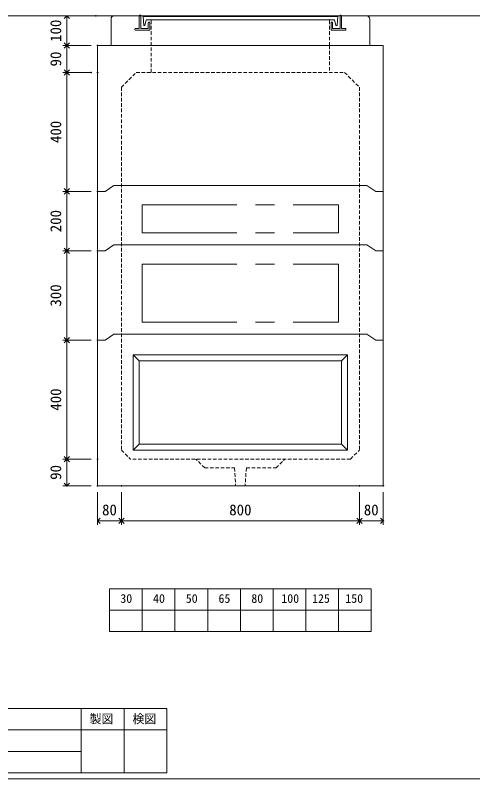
# Model space of a CAD drawing. Units: millimetres, scale not verified. Extents: x -4890 to 18490, y -2320 to 2320.
# Drawn here: x 308 to 1846, y -1955 to 612 of the extents above; entities that cross this region are included whole.
import ezdxf
from ezdxf.enums import TextEntityAlignment as Align

# ---------------------------------------------------------------- set-up
doc = ezdxf.new("R2010")
doc.units = ezdxf.units.MM
doc.header["$LTSCALE"] = 10
doc.header["$PDMODE"] = 32
doc.header["$PDSIZE"] = 2
doc.linetypes.add('DASHED1', pattern=[1.8, 1.2, -0.6])
doc.linetypes.add('USER2', pattern=[50.8, 31.75, -6.35, 6.35, -6.35])
doc.layers.add('0-1_Defpoints', color=7, linetype='Continuous')
for name, color, linetype, lineweight in [('0-2_waku', 7, 'Continuous', 18), ('0-3_gaikei', 7, 'Continuous', 18), ('0-4_kakure', 7, 'DASHED1', 5), ('0-5_sunpou', 7, 'Continuous', 5), ('0-9_uchigawa', 6, 'Continuous', 18), ('0-B_futa', 3, 'Continuous', 18), ('0-C_GL', 4, 'Continuous', 18), ('0-E_文字１', 7, 'Continuous', 18), ('1-3_uchigawa2', 6, 'USER2', 18)]:
    doc.layers.add(name, color=color, linetype=linetype, lineweight=lineweight)
doc.styles.add('ＭＳ ゴシック', font='')
doc.styles.get('ＭＳ ゴシック').set_extended_font_data('MS Gothic')

# ---------------------------------------------------------------- blocks, each defined once
blk = doc.blocks.new('_Open90')
at = {"layer": '0-5_sunpou'}
blk.add_line((0, 0), (-1, 0), dxfattribs=at)
blk.add_lwpolyline([(-0.5, 0.5), (0, 0), (-0.5, -0.5)], dxfattribs=at)
blk = doc.blocks.new('D44')
at = {"layer": '0-1_Defpoints'}
for p in [(2032.32, 1704.36), (1928.83, 1304.36), (2032.32, 1304.36)]:
    blk.add_point(p, dxfattribs=at)
at = {"layer": '0-5_sunpou'}
for p, q in [((2010.32, 1704.36), (1915.83, 1704.36)), ((1928.83, 1686.36), (1928.83, 1322.36)), ((2010.32, 1304.36), (1915.83, 1304.36))]:
    blk.add_line(p, q, dxfattribs=at)
at = {"layer": '0-5_sunpou', "xscale": 18, "yscale": 18}
for p, rotation in [((1928.83, 1704.36), 90), ((1928.83, 1304.36), 270)]:
    blk.add_blockref('_Open90', p, dxfattribs=dict(at, rotation=rotation))
at = {"layer": '0-5_sunpou', "style": 'ＭＳ ゴシック'}
blk.add_text('400', height=36.66, rotation=90, dxfattribs=at).set_placement((1920.83, 1466.86), align=Align.BOTTOM_LEFT)
blk = doc.blocks.new('D45')
at = {"layer": '0-1_Defpoints'}
for p in [(2032.32, 1304.36), (1928.83, 1214.36), (2032.32, 1214.36)]:
    blk.add_point(p, dxfattribs=at)
at = {"layer": '0-5_sunpou'}
for p, q in [((2010.32, 1304.36), (1915.83, 1304.36)), ((1928.83, 1286.36), (1928.83, 1232.36)), ((2010.32, 1214.36), (1915.83, 1214.36))]:
    blk.add_line(p, q, dxfattribs=at)
at = {"layer": '0-5_sunpou', "xscale": 18, "yscale": 18}
for p, rotation in [((1928.83, 1304.36), 90), ((1928.83, 1214.36), 270)]:
    blk.add_blockref('_Open90', p, dxfattribs=dict(at, rotation=rotation))
at = {"layer": '0-5_sunpou', "style": 'ＭＳ ゴシック'}
blk.add_text('90', height=36.66, rotation=90, dxfattribs=at).set_placement((1920.83, 1234.36), align=Align.BOTTOM_LEFT)
blk = doc.blocks.new('D46')
at = {"layer": '0-1_Defpoints'}
for p in [(2032.32, 1214.36), (2112.32, 1214.36), (2112.32, 1095.97)]:
    blk.add_point(p, dxfattribs=at)
at = {"layer": '0-5_sunpou'}
for p, q in [((2032.32, 1192.36), (2032.32, 1082.97)), ((2112.32, 1192.36), (2112.32, 1082.97)), ((2050.32, 1095.97), (2094.32, 1095.97))]:
    blk.add_line(p, q, dxfattribs=at)
at = {"layer": '0-5_sunpou', "xscale": 18, "yscale": 18, "rotation": 180}
blk.add_blockref('_Open90', (2032.32, 1095.97), dxfattribs=at)
at = {"layer": '0-5_sunpou', "xscale": 18, "yscale": 18}
blk.add_blockref('_Open90', (2112.32, 1095.97), dxfattribs=at)
at = {"layer": '0-5_sunpou', "style": 'ＭＳ ゴシック'}
blk.add_text('80', height=36.66, dxfattribs=at).set_placement((2047.32, 1103.97), align=Align.BOTTOM_LEFT)
blk = doc.blocks.new('D47')
at = {"layer": '0-1_Defpoints'}
for p in [(2112.32, 1214.36), (2912.32, 1214.36), (2912.32, 1095.97)]:
    blk.add_point(p, dxfattribs=at)
at = {"layer": '0-5_sunpou'}
for p, q in [((2112.32, 1192.36), (2112.32, 1082.97)), ((2912.32, 1192.36), (2912.32, 1082.97)), ((2130.32, 1095.97), (2894.32, 1095.97))]:
    blk.add_line(p, q, dxfattribs=at)
at = {"layer": '0-5_sunpou', "xscale": 18, "yscale": 18, "rotation": 180}
blk.add_blockref('_Open90', (2112.32, 1095.97), dxfattribs=at)
at = {"layer": '0-5_sunpou', "xscale": 18, "yscale": 18}
blk.add_blockref('_Open90', (2912.32, 1095.97), dxfattribs=at)
at = {"layer": '0-5_sunpou', "style": 'ＭＳ ゴシック'}
blk.add_text('800', height=36.66, dxfattribs=at).set_placement((2474.82, 1103.97), align=Align.BOTTOM_LEFT)
blk = doc.blocks.new('D48')
at = {"layer": '0-1_Defpoints'}
for p in [(2912.32, 1214.36), (2992.32, 1214.36), (2992.32, 1095.97)]:
    blk.add_point(p, dxfattribs=at)
at = {"layer": '0-5_sunpou'}
for p, q in [((2912.32, 1192.36), (2912.32, 1082.97)), ((2992.32, 1192.36), (2992.32, 1082.97)), ((2930.32, 1095.97), (2974.32, 1095.97))]:
    blk.add_line(p, q, dxfattribs=at)
at = {"layer": '0-5_sunpou', "xscale": 18, "yscale": 18, "rotation": 180}
blk.add_blockref('_Open90', (2912.32, 1095.97), dxfattribs=at)
at = {"layer": '0-5_sunpou', "xscale": 18, "yscale": 18}
blk.add_blockref('_Open90', (2992.32, 1095.97), dxfattribs=at)
at = {"layer": '0-5_sunpou', "style": 'ＭＳ ゴシック'}
blk.add_text('80', height=36.66, dxfattribs=at).set_placement((2927.32, 1103.97), align=Align.BOTTOM_LEFT)
blk = doc.blocks.new('D49')
at = {"layer": '0-1_Defpoints'}
for p in [(2026.77, 2794.36), (1928.83, 2694.36), (2032.32, 2694.36)]:
    blk.add_point(p, dxfattribs=at)
at = {"layer": '0-5_sunpou'}
for p, q in [((2004.77, 2794.36), (1915.83, 2794.36)), ((1928.83, 2776.36), (1928.83, 2712.36)), ((2010.32, 2694.36), (1915.83, 2694.36))]:
    blk.add_line(p, q, dxfattribs=at)
at = {"layer": '0-5_sunpou', "xscale": 18, "yscale": 18}
for p, rotation in [((1928.83, 2794.36), 90), ((1928.83, 2694.36), 270)]:
    blk.add_blockref('_Open90', p, dxfattribs=dict(at, rotation=rotation))
at = {"layer": '0-5_sunpou', "style": 'ＭＳ ゴシック'}
blk.add_text('100', height=36.66, rotation=90, dxfattribs=at).set_placement((1920.83, 2706.86), align=Align.BOTTOM_LEFT)
blk = doc.blocks.new('D50')
at = {"layer": '0-1_Defpoints'}
for p in [(2032.32, 2694.36), (1928.83, 2604.36), (2032.32, 2604.36)]:
    blk.add_point(p, dxfattribs=at)
at = {"layer": '0-5_sunpou'}
for p, q in [((2010.32, 2694.36), (1915.83, 2694.36)), ((1928.83, 2676.36), (1928.83, 2622.36)), ((2010.32, 2604.36), (1915.83, 2604.36))]:
    blk.add_line(p, q, dxfattribs=at)
at = {"layer": '0-5_sunpou', "xscale": 18, "yscale": 18}
for p, rotation in [((1928.83, 2694.36), 90), ((1928.83, 2604.36), 270)]:
    blk.add_blockref('_Open90', p, dxfattribs=dict(at, rotation=rotation))
at = {"layer": '0-5_sunpou', "style": 'ＭＳ ゴシック'}
blk.add_text('90', height=36.66, rotation=90, dxfattribs=at).set_placement((1920.83, 2624.36), align=Align.BOTTOM_LEFT)
blk = doc.blocks.new('D51')
at = {"layer": '0-1_Defpoints'}
for p in [(2010.32, 2604.36), (1928.83, 2204.36), (2032.32, 2204.36)]:
    blk.add_point(p, dxfattribs=at)
at = {"layer": '0-5_sunpou'}
for p, q in [((1988.32, 2604.36), (1915.83, 2604.36)), ((1928.83, 2586.36), (1928.83, 2222.36)), ((2010.32, 2204.36), (1915.83, 2204.36))]:
    blk.add_line(p, q, dxfattribs=at)
at = {"layer": '0-5_sunpou', "xscale": 18, "yscale": 18}
for p, rotation in [((1928.83, 2604.36), 90), ((1928.83, 2204.36), 270)]:
    blk.add_blockref('_Open90', p, dxfattribs=dict(at, rotation=rotation))
at = {"layer": '0-5_sunpou', "style": 'ＭＳ ゴシック'}
blk.add_text('400', height=36.66, rotation=90, dxfattribs=at).set_placement((1920.83, 2366.86), align=Align.BOTTOM_LEFT)
blk = doc.blocks.new('D52')
at = {"layer": '0-1_Defpoints'}
for p in [(2032.32, 2204.36), (1928.83, 2004.36), (2032.32, 2004.36)]:
    blk.add_point(p, dxfattribs=at)
at = {"layer": '0-5_sunpou'}
for p, q in [((2010.32, 2204.36), (1915.83, 2204.36)), ((1928.83, 2186.36), (1928.83, 2022.36)), ((2010.32, 2004.36), (1915.83, 2004.36))]:
    blk.add_line(p, q, dxfattribs=at)
at = {"layer": '0-5_sunpou', "xscale": 18, "yscale": 18}
for p, rotation in [((1928.83, 2204.36), 90), ((1928.83, 2004.36), 270)]:
    blk.add_blockref('_Open90', p, dxfattribs=dict(at, rotation=rotation))
at = {"layer": '0-5_sunpou', "style": 'ＭＳ ゴシック'}
blk.add_text('200', height=36.66, rotation=90, dxfattribs=at).set_placement((1920.83, 2066.86), align=Align.BOTTOM_LEFT)
blk = doc.blocks.new('D53')
at = {"layer": '0-1_Defpoints'}
for p in [(2032.32, 2004.36), (1928.83, 1704.36), (2032.32, 1704.36)]:
    blk.add_point(p, dxfattribs=at)
at = {"layer": '0-5_sunpou'}
for p, q in [((2010.32, 2004.36), (1915.83, 2004.36)), ((1928.83, 1986.36), (1928.83, 1722.36)), ((2010.32, 1704.36), (1915.83, 1704.36))]:
    blk.add_line(p, q, dxfattribs=at)
at = {"layer": '0-5_sunpou', "xscale": 18, "yscale": 18}
for p, rotation in [((1928.83, 2004.36), 90), ((1928.83, 1704.36), 270)]:
    blk.add_blockref('_Open90', p, dxfattribs=dict(at, rotation=rotation))
at = {"layer": '0-5_sunpou', "style": 'ＭＳ ゴシック'}
blk.add_text('300', height=36.66, rotation=90, dxfattribs=at).set_placement((1920.83, 1816.86), align=Align.BOTTOM_LEFT)

msp = doc.modelspace()

# ---------------------------------------------------------------- linework, layer by layer
at = {"layer": '0-2_waku'}
for p, q in [((625, -1315.95), (625, -1459.95)), ((625, -1315.95), (625, -1459.95)), ((625, -1315.95), (625, -1459.95)), ((625, -1315.95), (625, -1459.95)), ((625, -1315.95), (1505, -1315.95)), ((735, -1315.95), (735, -1459.95)), ((845, -1315.95), (845, -1459.95)), ((845, -1315.95), (845, -1459.95)), ((955, -1315.95), (955, -1459.95)), ((1065, -1315.95), (1065, -1459.95)), ((1175, -1315.95), (1175, -1459.95)), ((1285, -1315.95), (1285, -1459.95)), ((1395, -1315.95), (1395, -1459.95)), ((1505, -1315.95), (1505, -1459.95)), ((625, -1387.95), (1505, -1387.95)), ((625, -1459.95), (1505, -1459.95)), ((-1210, -1718.95), (818, -1718.95)), ((530, -1718.95), (530, -1934.95)), ((530, -1718.95), (530, -1934.95)), ((674, -1718.95), (674, -1934.95)), ((818, -1718.95), (818, -1934.95)), ((-1210, -1790.95), (818, -1790.95)), ((-1210, -1862.95), (530, -1862.95)), ((-1210, -1934.95), (818, -1934.95)), ((-1230, -1954.95), (4890, -1954.95)), ((-1230, -1954.95), (4890, -1954.95))]:
    msp.add_line(p, q, dxfattribs=at)
at = {"layer": '0-3_gaikei'}
for p, q in [((630, 510.05), (630, 600.05)), ((640, 610.05), (725, 610.05)), ((1405, 610.05), (1490, 610.05)), ((1500, 510.05), (1500, 600.05)), ((585, -969.95), (585, 510.05)), ((630, 510.05), (740, 510.05)), ((665, 510.05), (1465, 510.05)), ((1500, 510.05), (1390, 510.05)), ((1545, 510.05), (1545, -969.95)), ((610, 20.05), (640, 40.05)), ((610, 20.05), (640, 40.05)), ((640, 40.05), (1490, 40.05)), ((1490, 40.05), (1520, 20.05)), ((1490, 40.05), (1520, 20.05)), ((610, 20.05), (585, 20.05)), ((610, 20.05), (585, 20.05)), ((1520, 20.05), (1545, 20.05)), ((1520, 20.05), (1545, 20.05)), ((610, -179.95), (640, -159.95)), ((610, -179.95), (640, -159.95)), ((640, -159.95), (1490, -159.95)), ((1490, -159.95), (1520, -179.95)), ((1490, -159.95), (1520, -179.95)), ((610, -179.95), (585, -179.95)), ((610, -179.95), (585, -179.95)), ((1520, -179.95), (1545, -179.95)), ((1520, -179.95), (1545, -179.95)), ((610, -479.95), (640, -459.95)), ((610, -479.95), (640, -459.95)), ((610, -479.95), (640, -459.95)), ((610, -479.95), (640, -459.95)), ((610, -479.95), (640, -459.95)), ((610, -479.95), (640, -459.95)), ((640, -459.95), (1490, -459.95)), ((1490, -459.95), (1520, -479.95)), ((1490, -459.95), (1520, -479.95)), ((1490, -459.95), (1520, -479.95)), ((1490, -459.95), (1520, -479.95)), ((1490, -459.95), (1520, -479.95)), ((1490, -459.95), (1520, -479.95)), ((610, -479.95), (585, -479.95)), ((610, -479.95), (585, -479.95)), ((610, -479.95), (585, -479.95)), ((610, -479.95), (585, -479.95)), ((610, -479.95), (585, -479.95)), ((610, -479.95), (585, -479.95)), ((585, -479.95), (585, -969.95)), ((1520, -479.95), (1545, -479.95)), ((1520, -479.95), (1545, -479.95)), ((1520, -479.95), (1545, -479.95)), ((1520, -479.95), (1545, -479.95)), ((1520, -479.95), (1545, -479.95)), ((1520, -479.95), (1545, -479.95)), ((1545, -479.95), (1545, -969.95)), ((1545, -969.95), (585, -969.95)), ((585, -969.95), (665, -969.95)), ((1545, -969.95), (585, -969.95)), ((585, -969.95), (665, -969.95))]:
    msp.add_line(p, q, dxfattribs=at)
at = {"layer": '0-3_gaikei', "lineweight": 5}
for p, q in [((640, 40.05), (1490, 40.05)), ((640, 40.05), (1490, 40.05)), ((640, -159.95), (1490, -159.95)), ((640, -159.95), (1490, -159.95)), ((640, -459.95), (1490, -459.95)), ((640, -459.95), (1490, -459.95)), ((640, -459.95), (1490, -459.95)), ((640, -459.95), (1490, -459.95)), ((640, -459.95), (1490, -459.95)), ((640, -459.95), (1490, -459.95))]:
    msp.add_line(p, q, dxfattribs=at)
at = {"layer": '0-3_gaikei'}
msp.add_lwpolyline([(715, 510.05), (585, 510.05), (1545, 510.05)], dxfattribs=at)
msp.add_lwpolyline([(715, 510.05), (585, 510.05), (1545, 510.05)], dxfattribs=at)
for centre, radius, start, end in [((639.42, 600.63), 9.44, 86.47383, 183.52617), ((1490.33, 600.38), 9.68, 358.04251, 91.95749)]:
    msp.add_arc(centre, radius, start, end, dxfattribs=at)
at = {"layer": '0-4_kakure'}
for p, q in [((765, 510.05), (765, 596.55)), ((1365, 510.05), (1365, 596.55)), ((765, 420.05), (765, 508.82)), ((1365, 510.05), (1365, 418.82)), ((665, 370.05), (715, 420.05)), ((715, 420.05), (1415, 420.05)), ((715, 420.05), (1415, 420.05)), ((715, 420.05), (1415, 420.05)), ((715, 420.05), (1415, 420.05)), ((1415, 420.05), (1465, 370.05)), ((665, 370.05), (665, -849.95)), ((1465, 370.05), (1465, -849.95)), ((665, -849.95), (695, -879.95)), ((1435, -879.95), (1465, -849.95)), ((1435, -879.95), (695, -879.95)), ((945, -909.95), (915, -879.95)), ((945, -909.95), (915, -879.95)), ((1185, -909.95), (1215, -879.95)), ((1185, -909.95), (1215, -879.95)), ((945, -909.95), (1045, -909.95)), ((945, -909.95), (1045, -909.95)), ((1045, -909.95), (1049, -969.95)), ((1045, -909.95), (1049, -969.95)), ((1085, -909.95), (1081, -969.95)), ((1085, -909.95), (1081, -969.95)), ((1085, -909.95), (1185, -909.95))]:
    msp.add_line(p, q, dxfattribs=at)
at = {"layer": '0-9_uchigawa'}
for p, q in [((705, -529.95), (725, -549.95)), ((705, -529.95), (705, -829.95)), ((705, -529.95), (1425, -529.95)), ((705, -529.95), (705, -849.88)), ((705, -529.95), (725, -549.95)), ((705, -529.95), (725, -549.95)), ((705, -529.95), (705, -829.95)), ((705, -529.95), (1425, -529.95)), ((705, -529.95), (705, -849.88)), ((705, -529.95), (725, -549.95)), ((1425, -529.95), (1405, -549.95)), ((1425, -529.95), (1405, -549.95)), ((1425, -529.95), (1425, -849.88)), ((1425, -529.95), (1425, -849.88)), ((725, -549.95), (725, -809.95)), ((725, -549.95), (725, -809.95)), ((725, -549.95), (725, -809.95)), ((725, -549.95), (725, -809.95)), ((725, -549.95), (725, -829.88)), ((725, -549.95), (725, -809.95)), ((725, -549.95), (725, -809.95)), ((725, -549.95), (725, -809.95)), ((725, -549.95), (725, -809.95)), ((725, -549.95), (725, -829.88)), ((1405, -829.88), (1405, -549.95)), ((1405, -829.88), (1405, -549.95)), ((705, -849.88), (725, -829.88)), ((725, -829.88), (1405, -829.88)), ((1425, -849.88), (1405, -829.88)), ((705, -849.88), (1425, -849.88)), ((725, -849.88), (1425, -849.88))]:
    msp.add_line(p, q, dxfattribs=at)
for points in [[(705, -529.95), (725, -549.95), (725, -809.95)], [(705, -529.95), (725, -549.95), (1405, -549.95)], [(705, -529.95), (725, -549.95), (725, -809.95)], [(705, -529.95), (725, -549.95), (1405, -549.95)]]:
    msp.add_lwpolyline(points, dxfattribs=at)
at = {"layer": '0-B_futa'}
for p, q in [((725, 610.05), (725, 567.05)), ((727, 612.05), (730, 612.05)), ((730, 612.05), (730, 567.05)), ((737.81, 607.55), (1392.14, 607.55)), ((737.81, 607.55), (740.3, 577.55)), ((748.33, 596.55), (744.01, 577.55)), ((748.33, 596.55), (1381.67, 596.55)), ((1381.67, 596.55), (1385.99, 577.55)), ((1392.14, 607.55), (1389.89, 577.55)), ((1400, 612.05), (1400, 567.05)), ((1400, 612.05), (1403, 612.05)), ((1405, 610.05), (1405, 567.05)), ((710, 565.05), (710, 564.05)), ((712, 567.05), (725, 567.05)), ((730, 567.05), (755, 567.05)), ((740.3, 577.55), (744.01, 577.55)), ((755, 587.05), (755, 567.05)), ((757, 589.05), (758, 589.05)), ((760, 587.05), (760, 562.05)), ((1370, 587.05), (1370, 562.05)), ((1373, 589.05), (1372, 589.05)), ((1375, 587.05), (1375, 567.05)), ((1400, 567.05), (1375, 567.05)), ((1389.89, 577.55), (1385.99, 577.55)), ((1418, 567.05), (1405, 567.05)), ((1420, 565.05), (1420, 564.05)), ((760, 562.05), (712, 562.05)), ((1370, 562.05), (1418, 562.05))]:
    msp.add_line(p, q, dxfattribs=at)
for centre, start, end in [((727, 610.05), 90, 180), ((1403, 610.05), 0, 90), ((712, 565.05), 90, 180), ((757, 587.05), 90, 180), ((758, 587.05), 0, 90), ((1372, 587.05), 90, 180), ((1373, 587.05), 0, 90), ((1418, 565.05), 0, 90), ((712, 564.05), 180, 270), ((1418, 564.05), 270, 0)]:
    msp.add_arc(centre, 2, start, end, dxfattribs=at)
at = {"layer": '0-C_GL'}
msp.add_line((-1230, 610.05), (4890, 610.05), dxfattribs=at)
msp.add_line((-1230, 610.05), (4890, 610.05), dxfattribs=at)
at = {"layer": '1-3_uchigawa2'}
for p, q in [((735, -24.95), (735, -119.95)), ((735, -24.95), (1395, -24.95)), ((1395, -24.95), (1395, -119.95)), ((735, -119.95), (1395, -119.95)), ((735, -224.95), (735, -419.95)), ((735, -224.95), (1395, -224.95)), ((1395, -224.95), (1395, -419.95)), ((735, -419.95), (1395, -419.95))]:
    msp.add_line(p, q, dxfattribs=at)

# ---------------------------------------------------------------- block references
at = {"layer": '0-5_sunpou'}
for name in ['D49', 'D50', 'D51', 'D52', 'D53', 'D44', 'D45', 'D46', 'D47', 'D48']:
    msp.add_blockref(name, (-1447.32, -2184.31), dxfattribs=at)

# ---------------------------------------------------------------- texts
at = {"layer": '0-E_文字１', "style": 'ＭＳ ゴシック'}
for s, p in [('30', (661.39, -1372.39)), ('40', (771.39, -1372.39)), ('50', (881.39, -1372.39)), ('65', (991.39, -1372.39)), ('80', (1101.79, -1372.39)), ('100', (1202.67, -1372.39)), ('125', (1306.05, -1372.39)), ('150', (1417.82, -1372.39)), ('製図', (558.06, -1777.2)), ('検図', (702.06, -1777.2))]:
    msp.add_text(s, height=29.33, dxfattribs=at).set_placement(p, align=Align.BOTTOM_LEFT)

doc.saveas('drawing.dxf')
